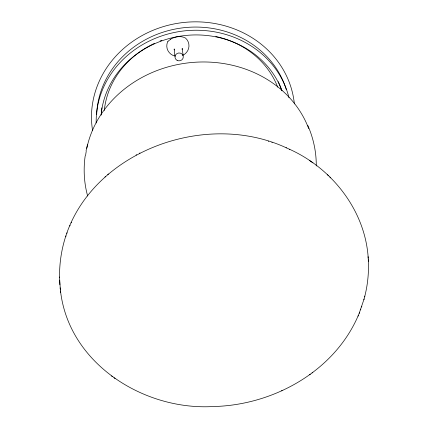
<?xml version="1.0" encoding="UTF-8"?>
<svg xmlns="http://www.w3.org/2000/svg" width="428" height="428" viewBox="0 0 428 428"><rect width="100%" height="100%" fill="white"/><g stroke="black" fill="none" stroke-linecap="round" stroke-linejoin="round"><path stroke-width="0.64" d="M59.54 277.761C58.155 166.658 192.536 104.154 286.487 147.89M316.26 165.973C316.399 152.084 313.414 138.217 307.839 125.511M85.167 155.995C83.289 169.322 84.059 183.029 87.644 196.008M86.055 150.913L87.478 144.712M364.651 296.855C367.748 284.759 369.011 272.176 368.273 259.71M182.082 49.413L182.237 48.385L183.104 55.239M359.183 313.376L364.073 299.028M363.875 299.782L364.849 296.096M65.794 236.561L66.03 235.892M66.87 233.442L67.105 232.779M360.569 309.867L360.82 309.155M361.585 307.015L361.842 306.298M60.514 290.912C68.806 363.527 143.738 410.564 213.085 406.541C272.839 405.311 334.118 371.723 358.29 315.495M358.011 316.169L359.466 312.691M69.796 225.957L70.08 225.331M71.16 222.897L71.439 222.276M167.894 41.393L167.594 41.896A11.112 10.625 -5.2 0 0 175.245 56.18M104.983 177.026L105.721 176.373M107.717 174.608L108.439 173.977M309.53 374.784L310.268 374.249M312.049 372.932L312.809 372.381M170.274 39.349C174.672 36.669 180.819 35.471 185.511 38.055A11.112 10.625 -5.2 0 1 182.719 55.362M136.072 155.011L136.607 154.738M139.458 153.229L139.961 152.973M281.581 390.844L282.106 390.598M268.303 141.17L268.634 141.277M271.876 142.294L272.219 142.406M289.398 149.206C333.177 168.819 366.753 212.566 368.374 261.294M286.07 147.697L289.826 149.404M309.535 160.527L312.916 162.854M111.515 375.993L112.543 376.742M114.019 377.801L115.03 378.529M327.345 174.597L328.26 175.485M329.811 176.967L330.737 177.866M174.394 49.926L174.159 48.92L174.859 55.784M59.519 277.012L60.327 289.333M60.139 287.835L60.696 292.404M368.08 256.639L368.176 258.228M59.861 284.748L59.61 280.131M104.288 110.483A89.554 81.513 -7.6 0 1 154.717 43.276M160.147 40.986A89.554 81.513 -7.6 0 1 161.854 40.339M215.733 36.508A89.554 81.513 -7.6 0 1 277.719 87.173M101.345 113.848A92.181 83.915 -7.6 0 1 101.901 107.786M278.286 81.636A92.181 83.915 -7.6 0 1 281.608 90.153M101.11 115.159A93.106 84.53 -7.6 0 1 182.467 35.845A93.106 84.53 -7.6 0 1 281.972 90.757M96.188 123.029A97.707 88.719 -7.6 0 1 182.189 31.148A97.707 88.719 -7.6 0 1 288.964 97.659M96.68 114.651A96.733 88.072 -7.6 0 1 181.729 27.97A96.733 88.072 -7.6 0 1 286.295 89.639M92.598 130.674A101.811 92.716 -7.6 0 1 180.974 22.807A101.811 92.716 -7.6 0 1 294.373 103.924M167.958 41.446A9.978 9.432 4.7 0 1 170.398 39.553M85.579 155.669A114.961 101.099 -7.6 0 1 86.215 151.384M86.798 148.323A114.961 101.099 -7.6 0 1 191.969 62.483A114.961 101.099 -7.6 0 1 308.684 128.598M177.144 60.391A4.152 3.943 -5.4 0 0 183.291 56.79A4.152 3.943 -5.4 0 0 176.989 53.559A4.152 3.943 -5.4 0 0 177.144 60.391"/></g></svg>
